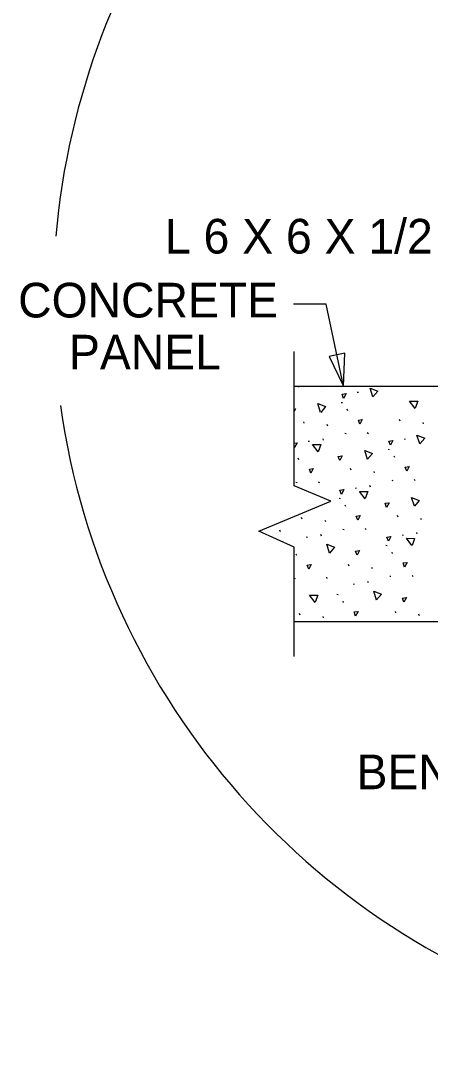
# Model space of a CAD drawing. Extents: x 0 to 71.1, y 0 to 55.7.
# Drawn here: x 55.73 to 58.69, y 28.5 to 35.91 of the extents above; entities that cross this region are included whole.
import ezdxf

# ---------------------------------------------------------------- set-up
doc = ezdxf.new("R2010")
doc.units = 0
for name, color, linetype in [('Arrowhead Terminators', 7, 'Continuous'), ('Dimension Lines', 7, 'Continuous'), ('Mis Object Lines', 7, 'Continuous'), ('Miscellaneous Lines', 7, 'Continuous'), ('Plan Sheet', 7, 'Continuous'), ('Structural Steel Lines', 7, 'Continuous')]:
    doc.layers.add(name, color=color, linetype=linetype)

msp = doc.modelspace()

# ---------------------------------------------------------------- linework, layer by layer
at = {"layer": 'Arrowhead Terminators'}
msp.add_lwpolyline([(58.064, 33.2717), (58.0724, 33.5086), (57.9599, 33.4847)], close=True, dxfattribs=at)
at = {"layer": 'Dimension Lines'}
for p, q in [((57.707, 32.5524), (57.707, 33.5217)), ((57.9728, 32.4427), (57.707, 32.5524)), ((57.4529, 32.2252), (57.9728, 32.4427)), ((57.707, 32.1091), (57.4529, 32.2252)), ((57.707, 31.3201), (57.707, 32.1091))]:
    msp.add_line(p, q, dxfattribs=at)
msp.add_lwpolyline([(58.064, 33.2717), (57.9385, 33.8617), (57.702, 33.8617)], dxfattribs=at)
at = {"layer": 'Mis Object Lines'}
for start, end in [(48.94244, 175.01808), (188.06006, 321.47954)]:
    msp.add_arc((61.3508, 33.8857), 5.3847, start, end, dxfattribs=at)
at = {"layer": 'Miscellaneous Lines'}
msp.add_line((57.957, 33.2717), (57.957, 33.2717), dxfattribs=at)
at = {"layer": 'Plan Sheet'}
for p, q in [((57.707, 33.2717), (60.4991, 33.2717)), ((57.7354, 33.2699), (57.7435, 33.2683)), ((57.8996, 33.2717), (57.9046, 33.2677)), ((58.1627, 33.2289), (58.1709, 33.2273)), ((58.0465, 33.1543), (58.0547, 33.1527)), ((58.0942, 33.0943), (58.0901, 33.1049)), ((57.7803, 33.0042), (57.7762, 33.0148)), ((57.9495, 32.9838), (57.9455, 32.9944)), ((58.4722, 33.0194), (58.4682, 33.0301)), ((58.6415, 32.999), (58.6374, 33.0096)), ((57.9192, 32.8817), (57.9152, 32.8923)), ((58.0737, 32.9316), (58.0819, 32.9299)), ((58.2348, 32.9358), (58.243, 32.9292)), ((58.5011, 32.8905), (58.5093, 32.8889)), ((57.8092, 32.8754), (57.8173, 32.8738)), ((58.3849, 32.8159), (58.3931, 32.8143)), ((57.7406, 32.7407), (57.7365, 32.7514)), ((58.4326, 32.7559), (58.4285, 32.7665)), ((58.1187, 32.6658), (58.1146, 32.6765)), ((58.2879, 32.6454), (58.2839, 32.656)), ((58.5732, 32.5974), (58.5814, 32.5908)), ((57.7202, 32.578), (57.7284, 32.5764)), ((57.8812, 32.5822), (57.8895, 32.5757)), ((58.1476, 32.537), (58.1557, 32.5354)), ((58.2576, 32.5433), (58.2535, 32.5539)), ((58.4121, 32.5932), (58.4203, 32.5916)), ((58.0313, 32.4624), (58.0395, 32.4608)), ((58.079, 32.4023), (58.0749, 32.413)), ((57.7652, 32.3123), (57.761, 32.3229)), ((57.9344, 32.2918), (57.9303, 32.3025)), ((58.4571, 32.3274), (58.453, 32.3381)), ((58.6263, 32.307), (58.6222, 32.3177)), ((57.6073, 32.2215), (57.6033, 32.2322)), ((58.0586, 32.2396), (58.0668, 32.238)), ((58.2196, 32.2439), (58.2279, 32.2373)), ((57.794, 32.1834), (57.8021, 32.1818)), ((57.9041, 32.1897), (57.8999, 32.2004)), ((58.4859, 32.1986), (58.4941, 32.197)), ((58.596, 32.2049), (58.5919, 32.2155)), ((58.3697, 32.124), (58.3779, 32.1224)), ((57.7255, 32.0487), (57.7214, 32.0594)), ((58.4174, 32.0639), (58.4133, 32.0746)), ((58.1035, 31.9739), (58.0994, 31.9845)), ((58.2728, 31.9534), (58.2687, 31.9641)), ((57.707, 31.8857), (57.7132, 31.8844)), ((57.9457, 31.8831), (57.9417, 31.8937)), ((58.2424, 31.8514), (58.2383, 31.862)), ((58.397, 31.9012), (58.4052, 31.8996)), ((58.5581, 31.9055), (58.5662, 31.8989)), ((58.1323, 31.8451), (58.1405, 31.8434)), ((58.0161, 31.7705), (58.0243, 31.7688)), ((58.0639, 31.7104), (58.0597, 31.721)), ((57.75, 31.6203), (57.7459, 31.631)), ((58.4419, 31.6355), (58.4379, 31.6461)), ((60.4991, 31.5701), (57.707, 31.5701)), ((57.9192, 31.5999), (57.9152, 31.6105)), ((58.6111, 31.6151), (58.6071, 31.6257))]:
    msp.add_line(p, q, dxfattribs=at)
for points in [[(58.0635, 33.1828), (58.0529, 33.2131), (58.0816, 33.2171), (58.0635, 33.1828)], [(58.2748, 33.1931), (58.2552, 33.2569), (58.3108, 33.2356), (58.2756, 33.194)], [(57.8976, 33.0812), (57.878, 33.145), (57.9336, 33.1238), (57.8984, 33.082)], [(58.5802, 33.1104), (58.5399, 33.1636), (58.5995, 33.1627), (58.5807, 33.1115)], [(57.707, 33.1061), (57.7158, 33.1073), (57.707, 33.0905)], [(58.1808, 32.9961), (58.1702, 33.0264), (58.1988, 33.0305), (58.1808, 32.9961)], [(58.6132, 32.8547), (58.5935, 32.9185), (58.6492, 32.8972), (58.614, 32.8556)], [(57.707, 32.8606), (57.728, 32.8636), (57.71, 32.8293)], [(57.71, 32.8293), (57.707, 32.8379)], [(57.8807, 32.7975), (57.8405, 32.8507), (57.9, 32.8498), (57.8812, 32.7985)], [(58.4019, 32.8444), (58.3913, 32.8747), (58.4199, 32.8787), (58.4019, 32.8444)], [(58.0362, 32.7346), (58.0256, 32.7649), (58.0542, 32.769), (58.0362, 32.7346)], [(58.236, 32.7428), (58.2164, 32.8066), (58.272, 32.7854), (58.2368, 32.7436)], [(57.8273, 32.6426), (57.8167, 32.6729), (57.8453, 32.6769), (57.8273, 32.6426)], [(58.5192, 32.6578), (58.5086, 32.688), (58.5372, 32.6921), (58.5192, 32.6578)], [(58.0484, 32.4909), (58.0378, 32.5211), (58.0664, 32.5252), (58.0484, 32.4909)], [(58.2191, 32.4591), (58.1789, 32.5123), (58.2384, 32.5114), (58.2196, 32.4602)], [(58.5744, 32.4044), (58.5548, 32.4682), (58.6104, 32.4469), (58.5752, 32.4053)], [(58.3746, 32.3962), (58.364, 32.4265), (58.3926, 32.4306), (58.3746, 32.3962)], [(58.1657, 32.3042), (58.1551, 32.3345), (58.1836, 32.3385), (58.1657, 32.3042)], [(58.3868, 32.1525), (58.3761, 32.1827), (58.4048, 32.1868), (58.3868, 32.1525)], [(58.5575, 32.1207), (58.5172, 32.174), (58.5768, 32.173), (58.558, 32.1218)], [(57.9622, 32.0666), (57.9426, 32.1303), (57.9982, 32.1091), (57.963, 32.0674)], [(58.1609, 32.0512), (58.1503, 32.0815), (58.1789, 32.0856), (58.1609, 32.0512)], [(57.8121, 31.9507), (57.8015, 31.9809), (57.8301, 31.985), (57.8121, 31.9507)], [(58.5041, 31.9658), (58.4934, 31.9961), (58.522, 32.0002), (58.5041, 31.9658)], [(58.3006, 31.7282), (58.2809, 31.7919), (58.3366, 31.7707), (58.3014, 31.729)], [(57.8579, 31.7114), (57.8177, 31.7646), (57.8772, 31.7636), (57.8584, 31.7124)], [(58.4993, 31.7129), (58.4886, 31.7431), (58.5172, 31.7472), (58.4993, 31.7129)], [(58.1505, 31.6123), (58.1399, 31.6425), (58.1685, 31.6466), (58.1505, 31.6123)]]:
    msp.add_lwpolyline(points, dxfattribs=at)

# ---------------------------------------------------------------- texts
at = {"layer": 'Structural Steel Lines'}
for s, height, p in [('L 6 X 6 X 1/2', 0.25, (56.7743, 34.2278)), ('CONCRETE', 0.25, (55.7147, 33.7667)), ('PANEL', 0.25, (56.0818, 33.3917)), ('BENT STEEL PLATE', 0.250026, (58.1574, 30.3635))]:
    msp.add_text(s, height=height, dxfattribs=at).set_placement(p)

doc.saveas('drawing.dxf')
